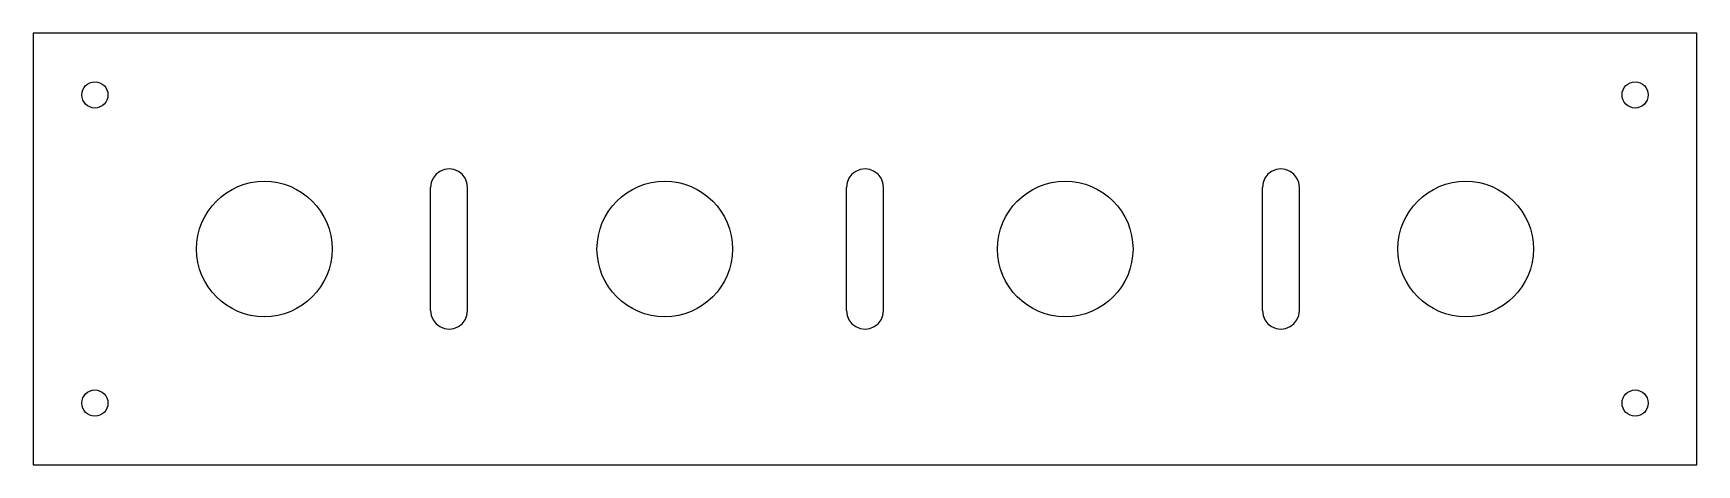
# Model space of a CAD drawing. Header units: metres. Extents: x 0 to 540, y 0 to 140.
import ezdxf

# ---------------------------------------------------------------- set-up
doc = ezdxf.new("R2010")
doc.units = ezdxf.units.M

msp = doc.modelspace()

# ---------------------------------------------------------------- linework, layer by layer
at = {"layer": 'CORTE'}
for p, q in [((540, 140), (0, 140)), ((0, 140), (0, 0)), ((540, 0), (540, 140)), ((129.804, 93), (129.204, 91.553)), ((130.757, 94.243), (129.804, 93)), ((132, 95.196), (130.757, 94.243)), ((133.447, 95.796), (132, 95.196)), ((135, 96), (133.447, 95.796)), ((136.553, 95.796), (135, 96)), ((138, 95.196), (136.553, 95.796)), ((139.243, 94.243), (138, 95.196)), ((140.196, 93), (139.243, 94.243)), ((140.796, 91.553), (140.196, 93)), ((264.804, 93), (264.204, 91.553)), ((265.757, 94.243), (264.804, 93)), ((267, 95.196), (265.757, 94.243)), ((268.447, 95.796), (267, 95.196)), ((270, 96), (268.447, 95.796)), ((271.553, 95.796), (270, 96)), ((273, 95.196), (271.553, 95.796)), ((274.243, 94.243), (273, 95.196)), ((275.196, 93), (274.243, 94.243)), ((275.796, 91.553), (275.196, 93)), ((399.804, 93), (399.204, 91.553)), ((400.757, 94.243), (399.804, 93)), ((402, 95.196), (400.757, 94.243)), ((403.447, 95.796), (402, 95.196)), ((405, 96), (403.447, 95.796)), ((406.553, 95.796), (405, 96)), ((408, 95.196), (406.553, 95.796)), ((409.243, 94.243), (408, 95.196)), ((410.196, 93), (409.243, 94.243)), ((410.796, 91.553), (410.196, 93)), ((129.204, 91.553), (129, 90)), ((129, 50), (129, 90)), ((141, 90), (140.796, 91.553)), ((141, 50), (141, 90)), ((264.204, 91.553), (264, 90)), ((264, 50), (264, 90)), ((276, 90), (275.796, 91.553)), ((276, 50), (276, 90)), ((399.204, 91.553), (399, 90)), ((399, 50), (399, 90)), ((411, 90), (410.796, 91.553)), ((411, 50), (411, 90)), ((129, 50), (129.204, 48.447)), ((140.796, 48.447), (141, 50)), ((264, 50), (264.204, 48.447)), ((275.796, 48.447), (276, 50)), ((399, 50), (399.204, 48.447)), ((410.796, 48.447), (411, 50)), ((129.204, 48.447), (129.804, 47)), ((129.804, 47), (130.757, 45.757)), ((130.757, 45.757), (132, 44.804)), ((132, 44.804), (133.447, 44.204)), ((133.447, 44.204), (135, 44)), ((135, 44), (136.553, 44.204)), ((136.553, 44.204), (138, 44.804)), ((138, 44.804), (139.243, 45.757)), ((139.243, 45.757), (140.196, 47)), ((140.196, 47), (140.796, 48.447)), ((264.204, 48.447), (264.804, 47)), ((264.804, 47), (265.757, 45.757)), ((265.757, 45.757), (267, 44.804)), ((267, 44.804), (268.447, 44.204)), ((268.447, 44.204), (270, 44)), ((270, 44), (271.553, 44.204)), ((271.553, 44.204), (273, 44.804)), ((273, 44.804), (274.243, 45.757)), ((274.243, 45.757), (275.196, 47)), ((275.196, 47), (275.796, 48.447)), ((399.204, 48.447), (399.804, 47)), ((399.804, 47), (400.757, 45.757)), ((400.757, 45.757), (402, 44.804)), ((402, 44.804), (403.447, 44.204)), ((403.447, 44.204), (405, 44)), ((405, 44), (406.553, 44.204)), ((406.553, 44.204), (408, 44.804)), ((408, 44.804), (409.243, 45.757)), ((409.243, 45.757), (410.196, 47)), ((410.196, 47), (410.796, 48.447)), ((0, 0), (540, 0))]:
    msp.add_line(p, q, dxfattribs=at)
for centre, radius in [((20, 120), 4.25), ((520, 120), 4.25), ((75, 70), 22), ((205, 70), 22), ((335, 70), 22), ((465, 70), 22), ((20, 20), 4.25), ((520, 20), 4.25)]:
    msp.add_circle(centre, radius, dxfattribs=at)

doc.saveas('drawing.dxf')
